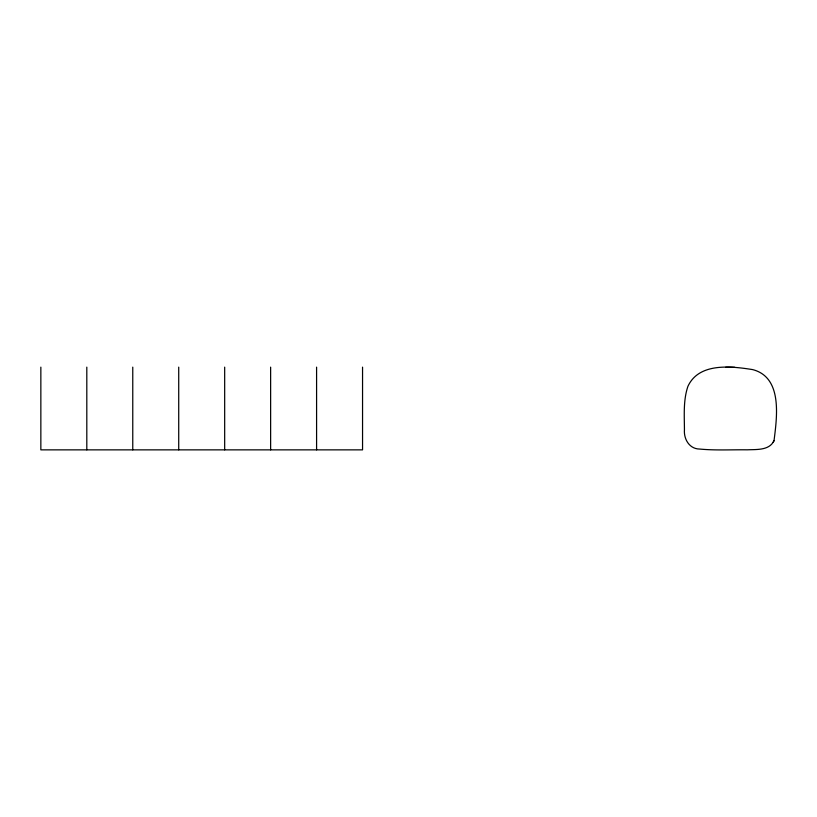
<?xml version="1.0" encoding="UTF-8"?>
<svg xmlns="http://www.w3.org/2000/svg" width="817" height="817" viewBox="0 0 817 817"><rect width="100%" height="100%" fill="white"/><g stroke="black" fill="none" stroke-linecap="round" stroke-linejoin="round"><path stroke-width="1.23" d="M774.046 440.577C776.947 417.15 782.798 377.403 752.692 369.611C731.062 366.179 698.995 362.421 687.914 386.349C683.186 400.248 684.36 415.22 684.442 429.671C683.655 439.035 689.364 449.003 699.648 449.054C715.467 450.555 731.419 449.626 747.289 449.82C756.481 449.37 769.502 450.657 774.046 440.577L773.178 442.314M362.554 367.139L362.554 449.861L40.85 449.861L40.85 367.139M316.587 367.139L316.587 449.861M270.631 367.139L270.631 449.861M224.675 367.139L224.675 449.861M178.719 367.139L178.719 449.861M132.762 367.139L132.762 449.861M86.806 367.139L86.806 449.861M725.598 367.323A146.09 146.09 0 0 1 734.81 367.323"/></g></svg>
